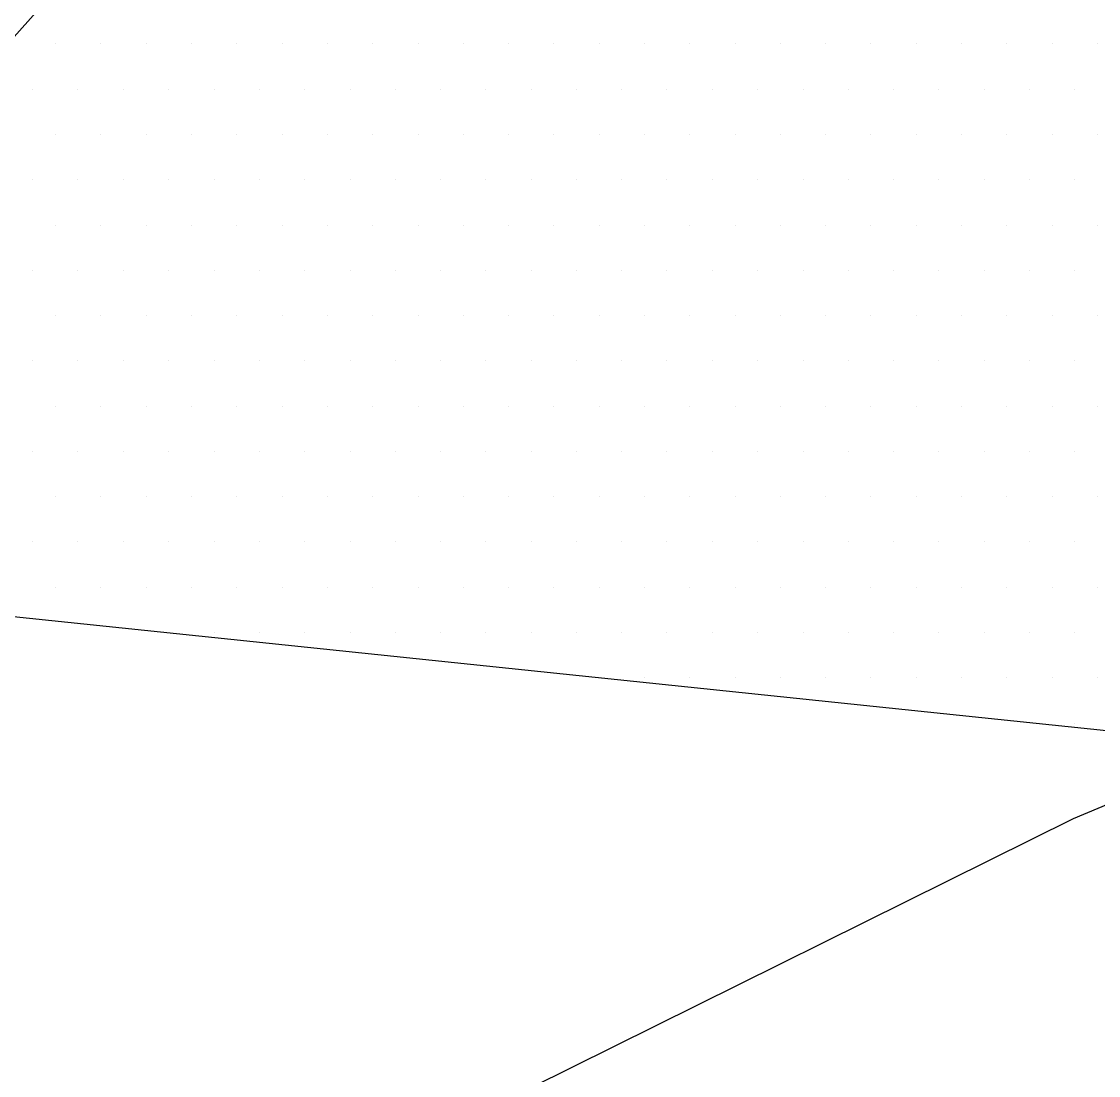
# Paper-space layout 'TOP_A1_00200_01-01-2017_MODELE' of a CAD drawing. Header units: metres. Extents: x 1274 to 2143, y 12 to 312.
# Drawn here: x 1528.822 to 1530.13, y 159.683 to 160.964 of the extents above; entities that cross this region are included whole.
import ezdxf

# ---------------------------------------------------------------- set-up
doc = ezdxf.new("R2010")
doc.units = ezdxf.units.M
doc.header["$LTSCALE"] = 2
doc.set_wipeout_variables(frame=1)
doc.linetypes.add('CACHEX2', pattern=[0.75, 0.5, -0.25])
for name, color, linetype in [('CARTOUCHE', 7, 'Continuous'), ('LOGO', 4, 'Continuous'), ('rosace', 7, 'Continuous')]:
    doc.layers.add(name, color=color, linetype=linetype)

# ---------------------------------------------------------------- blocks, each defined once
blk = doc.blocks.new('A$C715108E3')
at = {"layer": 'LOGO', "color": 131}
for p, q in [((-17.7718, -1.9557), (-17.7718, -1.9557)), ((-17.6798, -1.9557), (-17.6798, -1.9557)), ((-17.588, -1.9557), (-17.588, -1.9557)), ((-17.4965, -1.9557), (-17.4965, -1.9557)), ((-17.4049, -1.9557), (-17.4049, -1.9557)), ((-17.3129, -1.9557), (-17.3129, -1.9557)), ((-17.2214, -1.9557), (-17.2214, -1.9557)), ((-17.1296, -1.9557), (-17.1296, -1.9557)), ((-17.0377, -1.9557), (-17.0377, -1.9557)), ((-16.9465, -1.9557), (-16.9465, -1.9557)), ((-16.8544, -1.9557), (-16.8544, -1.9557)), ((-16.7626, -1.9557), (-16.7626, -1.9557)), ((-16.6712, -1.9557), (-16.6712, -1.9557)), ((-16.5793, -1.9557), (-16.5793, -1.9557)), ((-16.4875, -1.9557), (-16.4875, -1.9557)), ((-16.3955, -1.9557), (-16.3955, -1.9557)), ((-16.3042, -1.9557), (-16.3042, -1.9557)), ((-16.2122, -1.9557), (-16.2122, -1.9557)), ((-16.1205, -1.9557), (-16.1205, -1.9557)), ((-16.0289, -1.9557), (-16.0289, -1.9557)), ((-15.9369, -1.9557), (-15.9369, -1.9557)), ((-15.8452, -1.9557), (-15.8452, -1.9557)), ((-15.7536, -1.9557), (-15.7536, -1.9557)), ((-15.6619, -1.9557), (-15.6619, -1.9557)), ((-17.8176, -2.0481), (-17.8176, -2.0481)), ((-17.7263, -2.0481), (-17.7263, -2.0481)), ((-17.6343, -2.0481), (-17.6343, -2.0481)), ((-17.5426, -2.0481), (-17.5426, -2.0481)), ((-17.4506, -2.0481), (-17.4506, -2.0481)), ((-17.359, -2.0481), (-17.359, -2.0481)), ((-17.2673, -2.0481), (-17.2673, -2.0481)), ((-17.1753, -2.0481), (-17.1753, -2.0481)), ((-17.084, -2.0481), (-17.084, -2.0481)), ((-16.992, -2.0481), (-16.992, -2.0481)), ((-16.9002, -2.0481), (-16.9002, -2.0481)), ((-16.8087, -2.0481), (-16.8087, -2.0481)), ((-16.7169, -2.0481), (-16.7169, -2.0481)), ((-16.625, -2.0481), (-16.625, -2.0481)), ((-16.5336, -2.0481), (-16.5336, -2.0481)), ((-16.4418, -2.0481), (-16.4418, -2.0481)), ((-16.3497, -2.0481), (-16.3497, -2.0481)), ((-16.2577, -2.0481), (-16.2577, -2.0481)), ((-16.1666, -2.0481), (-16.1666, -2.0481)), ((-16.0746, -2.0481), (-16.0746, -2.0481)), ((-15.983, -2.0481), (-15.983, -2.0481)), ((-15.8913, -2.0481), (-15.8913, -2.0481)), ((-15.7997, -2.0481), (-15.7997, -2.0481)), ((-15.7077, -2.0481), (-15.7077, -2.0481)), ((-17.7718, -2.1393), (-17.7718, -2.1393)), ((-17.6798, -2.1393), (-17.6798, -2.1393)), ((-17.588, -2.1393), (-17.588, -2.1393)), ((-17.4965, -2.1393), (-17.4965, -2.1393)), ((-17.4049, -2.1393), (-17.4049, -2.1393)), ((-17.3129, -2.1393), (-17.3129, -2.1393)), ((-17.2214, -2.1393), (-17.2214, -2.1393)), ((-17.1296, -2.1393), (-17.1296, -2.1393)), ((-17.0377, -2.1393), (-17.0377, -2.1393)), ((-16.9465, -2.1393), (-16.9465, -2.1393)), ((-16.8544, -2.1393), (-16.8544, -2.1393)), ((-16.7626, -2.1393), (-16.7626, -2.1393)), ((-16.6712, -2.1393), (-16.6712, -2.1393)), ((-16.5793, -2.1393), (-16.5793, -2.1393)), ((-16.4875, -2.1393), (-16.4875, -2.1393)), ((-16.3955, -2.1393), (-16.3955, -2.1393)), ((-16.3042, -2.1393), (-16.3042, -2.1393)), ((-16.2122, -2.1393), (-16.2122, -2.1393)), ((-16.1205, -2.1393), (-16.1205, -2.1393)), ((-16.0289, -2.1393), (-16.0289, -2.1393)), ((-15.9369, -2.1393), (-15.9369, -2.1393)), ((-15.8452, -2.1393), (-15.8452, -2.1393)), ((-15.7536, -2.1393), (-15.7536, -2.1393)), ((-15.6619, -2.1393), (-15.6619, -2.1393)), ((-17.8176, -2.231), (-17.8176, -2.231)), ((-17.7263, -2.231), (-17.7263, -2.231)), ((-17.6343, -2.231), (-17.6343, -2.231)), ((-17.5426, -2.231), (-17.5426, -2.231)), ((-17.4506, -2.231), (-17.4506, -2.231)), ((-17.359, -2.231), (-17.359, -2.231)), ((-17.2673, -2.231), (-17.2673, -2.231)), ((-17.1753, -2.231), (-17.1753, -2.231)), ((-17.084, -2.231), (-17.084, -2.231)), ((-16.992, -2.231), (-16.992, -2.231)), ((-16.9002, -2.231), (-16.9002, -2.231)), ((-16.8087, -2.231), (-16.8087, -2.231)), ((-16.7169, -2.231), (-16.7169, -2.231)), ((-16.625, -2.231), (-16.625, -2.231)), ((-16.5336, -2.231), (-16.5336, -2.231)), ((-16.4418, -2.231), (-16.4418, -2.231)), ((-16.3497, -2.231), (-16.3497, -2.231)), ((-16.2577, -2.231), (-16.2577, -2.231)), ((-16.1666, -2.231), (-16.1666, -2.231)), ((-16.0746, -2.231), (-16.0746, -2.231)), ((-15.983, -2.231), (-15.983, -2.231)), ((-15.8913, -2.231), (-15.8913, -2.231)), ((-15.7997, -2.231), (-15.7997, -2.231)), ((-15.7077, -2.231), (-15.7077, -2.231)), ((-17.7718, -2.3232), (-17.7718, -2.3232)), ((-17.6798, -2.3232), (-17.6798, -2.3232)), ((-17.588, -2.3232), (-17.588, -2.3232)), ((-17.4965, -2.3232), (-17.4965, -2.3232)), ((-17.4049, -2.3232), (-17.4049, -2.3232)), ((-17.3129, -2.3232), (-17.3129, -2.3232)), ((-17.2214, -2.3232), (-17.2214, -2.3232)), ((-17.1296, -2.3232), (-17.1296, -2.3232)), ((-17.0377, -2.3232), (-17.0377, -2.3232)), ((-16.9465, -2.3232), (-16.9465, -2.3232)), ((-16.8544, -2.3232), (-16.8544, -2.3232)), ((-16.7626, -2.3232), (-16.7626, -2.3232)), ((-16.6712, -2.3232), (-16.6712, -2.3232)), ((-16.5793, -2.3232), (-16.5793, -2.3232)), ((-16.4875, -2.3232), (-16.4875, -2.3232)), ((-16.3955, -2.3232), (-16.3955, -2.3232)), ((-16.3042, -2.3232), (-16.3042, -2.3232)), ((-16.2122, -2.3232), (-16.2122, -2.3232)), ((-16.1205, -2.3232), (-16.1205, -2.3232)), ((-16.0289, -2.3232), (-16.0289, -2.3232)), ((-15.9369, -2.3232), (-15.9369, -2.3232)), ((-15.8452, -2.3232), (-15.8452, -2.3232)), ((-15.7536, -2.3232), (-15.7536, -2.3232)), ((-15.6619, -2.3232), (-15.6619, -2.3232)), ((-17.8176, -2.4146), (-17.8176, -2.4146)), ((-17.7263, -2.4146), (-17.7263, -2.4146)), ((-17.6343, -2.4146), (-17.6343, -2.4146)), ((-17.5426, -2.4146), (-17.5426, -2.4146)), ((-17.4506, -2.4146), (-17.4506, -2.4146)), ((-17.359, -2.4146), (-17.359, -2.4146)), ((-17.2673, -2.4146), (-17.2673, -2.4146)), ((-17.1753, -2.4146), (-17.1753, -2.4146)), ((-17.084, -2.4146), (-17.084, -2.4146)), ((-16.992, -2.4146), (-16.992, -2.4146)), ((-16.9002, -2.4146), (-16.9002, -2.4146)), ((-16.8087, -2.4146), (-16.8087, -2.4146)), ((-16.7169, -2.4146), (-16.7169, -2.4146)), ((-16.625, -2.4146), (-16.625, -2.4146)), ((-16.5336, -2.4146), (-16.5336, -2.4146)), ((-16.4418, -2.4146), (-16.4418, -2.4146)), ((-16.3497, -2.4146), (-16.3497, -2.4146)), ((-16.2577, -2.4146), (-16.2577, -2.4146)), ((-16.1666, -2.4146), (-16.1666, -2.4146)), ((-16.0746, -2.4146), (-16.0746, -2.4146)), ((-15.983, -2.4146), (-15.983, -2.4146)), ((-15.8913, -2.4146), (-15.8913, -2.4146)), ((-15.7997, -2.4146), (-15.7997, -2.4146)), ((-15.7077, -2.4146), (-15.7077, -2.4146)), ((-17.7718, -2.507), (-17.7718, -2.507)), ((-17.6798, -2.507), (-17.6798, -2.507)), ((-17.588, -2.507), (-17.588, -2.507)), ((-17.4965, -2.507), (-17.4965, -2.507)), ((-17.4049, -2.507), (-17.4049, -2.507)), ((-17.3129, -2.507), (-17.3129, -2.507)), ((-17.2214, -2.507), (-17.2214, -2.507)), ((-17.1296, -2.507), (-17.1296, -2.507)), ((-17.0377, -2.507), (-17.0377, -2.507)), ((-16.9465, -2.507), (-16.9465, -2.507)), ((-16.8544, -2.507), (-16.8544, -2.507)), ((-16.7626, -2.507), (-16.7626, -2.507)), ((-16.6712, -2.507), (-16.6712, -2.507)), ((-16.5793, -2.507), (-16.5793, -2.507)), ((-16.4875, -2.507), (-16.4875, -2.507)), ((-16.3955, -2.507), (-16.3955, -2.507)), ((-16.3042, -2.507), (-16.3042, -2.507)), ((-16.2122, -2.507), (-16.2122, -2.507)), ((-16.1205, -2.507), (-16.1205, -2.507)), ((-16.0289, -2.507), (-16.0289, -2.507)), ((-15.9369, -2.507), (-15.9369, -2.507)), ((-15.8452, -2.507), (-15.8452, -2.507)), ((-15.7536, -2.507), (-15.7536, -2.507)), ((-15.6619, -2.507), (-15.6619, -2.507)), ((-17.8176, -2.5983), (-17.8176, -2.5983)), ((-17.7263, -2.5983), (-17.7263, -2.5983)), ((-17.6343, -2.5983), (-17.6343, -2.5983)), ((-17.5426, -2.5983), (-17.5426, -2.5983)), ((-17.4506, -2.5983), (-17.4506, -2.5983)), ((-17.359, -2.5983), (-17.359, -2.5983)), ((-17.2673, -2.5983), (-17.2673, -2.5983)), ((-17.1753, -2.5983), (-17.1753, -2.5983)), ((-17.084, -2.5983), (-17.084, -2.5983)), ((-16.992, -2.5983), (-16.992, -2.5983)), ((-16.9002, -2.5983), (-16.9002, -2.5983)), ((-16.8087, -2.5983), (-16.8087, -2.5983)), ((-16.7169, -2.5983), (-16.7169, -2.5983)), ((-16.625, -2.5983), (-16.625, -2.5983)), ((-16.5336, -2.5983), (-16.5336, -2.5983)), ((-16.4418, -2.5983), (-16.4418, -2.5983)), ((-16.3497, -2.5983), (-16.3497, -2.5983)), ((-16.2577, -2.5983), (-16.2577, -2.5983)), ((-16.1666, -2.5983), (-16.1666, -2.5983)), ((-16.0746, -2.5983), (-16.0746, -2.5983)), ((-15.983, -2.5983), (-15.983, -2.5983)), ((-15.8913, -2.5983), (-15.8913, -2.5983)), ((-15.7997, -2.5983), (-15.7997, -2.5983)), ((-15.7077, -2.5983), (-15.7077, -2.5983)), ((-17.7718, -2.6898), (-17.7718, -2.6898)), ((-17.6798, -2.6898), (-17.6798, -2.6898)), ((-17.588, -2.6898), (-17.588, -2.6898)), ((-17.4965, -2.6898), (-17.4965, -2.6898)), ((-17.4049, -2.6898), (-17.4049, -2.6898)), ((-17.3129, -2.6898), (-17.3129, -2.6898)), ((-17.2214, -2.6898), (-17.2214, -2.6898)), ((-17.1296, -2.6898), (-17.1296, -2.6898)), ((-17.0377, -2.6898), (-17.0377, -2.6898)), ((-16.9465, -2.6898), (-16.9465, -2.6898)), ((-16.8544, -2.6898), (-16.8544, -2.6898)), ((-16.7626, -2.6898), (-16.7626, -2.6898)), ((-16.6712, -2.6898), (-16.6712, -2.6898)), ((-16.5793, -2.6898), (-16.5793, -2.6898)), ((-16.4875, -2.6898), (-16.4875, -2.6898)), ((-16.3955, -2.6898), (-16.3955, -2.6898)), ((-16.3042, -2.6898), (-16.3042, -2.6898)), ((-16.2122, -2.6898), (-16.2122, -2.6898)), ((-16.1205, -2.6898), (-16.1205, -2.6898)), ((-16.0289, -2.6898), (-16.0289, -2.6898)), ((-15.9369, -2.6898), (-15.9369, -2.6898)), ((-15.8452, -2.6898), (-15.8452, -2.6898)), ((-15.7536, -2.6898), (-15.7536, -2.6898)), ((-15.6619, -2.6898), (-15.6619, -2.6898)), ((-17.8176, -2.782), (-17.8176, -2.782)), ((-17.7263, -2.782), (-17.7263, -2.782)), ((-17.6343, -2.782), (-17.6343, -2.782)), ((-17.5426, -2.782), (-17.5426, -2.782)), ((-17.4506, -2.782), (-17.4506, -2.782)), ((-17.359, -2.782), (-17.359, -2.782)), ((-17.2673, -2.782), (-17.2673, -2.782)), ((-17.1753, -2.782), (-17.1753, -2.782)), ((-17.084, -2.782), (-17.084, -2.782)), ((-16.992, -2.782), (-16.992, -2.782)), ((-16.9002, -2.782), (-16.9002, -2.782)), ((-16.8087, -2.782), (-16.8087, -2.782)), ((-16.7169, -2.782), (-16.7169, -2.782)), ((-16.625, -2.782), (-16.625, -2.782)), ((-16.5336, -2.782), (-16.5336, -2.782)), ((-16.4418, -2.782), (-16.4418, -2.782)), ((-16.3497, -2.782), (-16.3497, -2.782)), ((-16.2577, -2.782), (-16.2577, -2.782)), ((-16.1666, -2.782), (-16.1666, -2.782)), ((-16.0746, -2.782), (-16.0746, -2.782)), ((-15.983, -2.782), (-15.983, -2.782)), ((-15.8913, -2.782), (-15.8913, -2.782)), ((-15.7997, -2.782), (-15.7997, -2.782)), ((-15.7077, -2.782), (-15.7077, -2.782)), ((-17.7718, -2.8736), (-17.7718, -2.8736)), ((-17.6798, -2.8736), (-17.6798, -2.8736)), ((-17.588, -2.8736), (-17.588, -2.8736)), ((-17.4965, -2.8736), (-17.4965, -2.8736)), ((-17.4049, -2.8736), (-17.4049, -2.8736)), ((-17.3129, -2.8736), (-17.3129, -2.8736)), ((-17.2214, -2.8736), (-17.2214, -2.8736)), ((-17.1296, -2.8736), (-17.1296, -2.8736)), ((-17.0377, -2.8736), (-17.0377, -2.8736)), ((-16.9465, -2.8736), (-16.9465, -2.8736)), ((-16.8544, -2.8736), (-16.8544, -2.8736)), ((-16.7626, -2.8736), (-16.7626, -2.8736)), ((-16.6712, -2.8736), (-16.6712, -2.8736)), ((-16.5793, -2.8736), (-16.5793, -2.8736)), ((-16.4875, -2.8736), (-16.4875, -2.8736)), ((-16.3955, -2.8736), (-16.3955, -2.8736)), ((-16.3042, -2.8736), (-16.3042, -2.8736)), ((-16.2122, -2.8736), (-16.2122, -2.8736)), ((-16.1205, -2.8736), (-16.1205, -2.8736)), ((-16.0289, -2.8736), (-16.0289, -2.8736)), ((-15.9369, -2.8736), (-15.9369, -2.8736)), ((-15.8452, -2.8736), (-15.8452, -2.8736)), ((-15.7536, -2.8736), (-15.7536, -2.8736)), ((-15.6619, -2.8736), (-15.6619, -2.8736)), ((-17.8176, -2.9649), (-17.8176, -2.9649)), ((-17.7263, -2.9649), (-17.7263, -2.9649)), ((-17.6343, -2.9649), (-17.6343, -2.9649)), ((-17.5426, -2.9649), (-17.5426, -2.9649)), ((-17.4506, -2.9649), (-17.4506, -2.9649)), ((-17.359, -2.9649), (-17.359, -2.9649)), ((-17.2673, -2.9649), (-17.2673, -2.9649)), ((-17.1753, -2.9649), (-17.1753, -2.9649)), ((-17.084, -2.9649), (-17.084, -2.9649)), ((-16.992, -2.9649), (-16.992, -2.9649)), ((-16.9002, -2.9649), (-16.9002, -2.9649)), ((-16.8087, -2.9649), (-16.8087, -2.9649)), ((-16.7169, -2.9649), (-16.7169, -2.9649)), ((-16.625, -2.9649), (-16.625, -2.9649)), ((-16.5336, -2.9649), (-16.5336, -2.9649)), ((-16.4418, -2.9649), (-16.4418, -2.9649)), ((-16.3497, -2.9649), (-16.3497, -2.9649)), ((-16.2577, -2.9649), (-16.2577, -2.9649)), ((-16.1666, -2.9649), (-16.1666, -2.9649)), ((-16.0746, -2.9649), (-16.0746, -2.9649)), ((-15.983, -2.9649), (-15.983, -2.9649)), ((-15.8913, -2.9649), (-15.8913, -2.9649)), ((-15.7997, -2.9649), (-15.7997, -2.9649)), ((-15.7077, -2.9649), (-15.7077, -2.9649)), ((-17.7718, -3.0573), (-17.7718, -3.0573)), ((-17.6798, -3.0573), (-17.6798, -3.0573)), ((-17.588, -3.0573), (-17.588, -3.0573)), ((-17.4965, -3.0573), (-17.4965, -3.0573)), ((-17.4049, -3.0573), (-17.4049, -3.0573)), ((-17.3129, -3.0573), (-17.3129, -3.0573)), ((-17.2214, -3.0573), (-17.2214, -3.0573)), ((-17.1296, -3.0573), (-17.1296, -3.0573)), ((-17.0377, -3.0573), (-17.0377, -3.0573)), ((-16.9465, -3.0573), (-16.9465, -3.0573)), ((-16.8544, -3.0573), (-16.8544, -3.0573)), ((-16.7626, -3.0573), (-16.7626, -3.0573)), ((-16.6712, -3.0573), (-16.6712, -3.0573)), ((-16.5793, -3.0573), (-16.5793, -3.0573)), ((-16.4875, -3.0573), (-16.4875, -3.0573)), ((-16.3955, -3.0573), (-16.3955, -3.0573)), ((-16.3042, -3.0573), (-16.3042, -3.0573)), ((-16.2122, -3.0573), (-16.2122, -3.0573)), ((-16.1205, -3.0573), (-16.1205, -3.0573)), ((-16.0289, -3.0573), (-16.0289, -3.0573)), ((-15.9369, -3.0573), (-15.9369, -3.0573)), ((-15.8452, -3.0573), (-15.8452, -3.0573)), ((-15.7536, -3.0573), (-15.7536, -3.0573)), ((-15.6619, -3.0573), (-15.6619, -3.0573)), ((-17.5441, -3.1485), (-17.5441, -3.1485)), ((-17.5426, -3.1485), (-17.5426, -3.1485)), ((-17.4506, -3.1485), (-17.4506, -3.1485)), ((-17.359, -3.1485), (-17.359, -3.1485)), ((-17.2673, -3.1485), (-17.2673, -3.1485)), ((-17.1753, -3.1485), (-17.1753, -3.1485)), ((-17.084, -3.1485), (-17.084, -3.1485)), ((-16.992, -3.1485), (-16.992, -3.1485)), ((-16.9002, -3.1485), (-16.9002, -3.1485)), ((-16.8087, -3.1485), (-16.8087, -3.1485)), ((-16.7169, -3.1485), (-16.7169, -3.1485)), ((-16.625, -3.1485), (-16.625, -3.1485)), ((-16.5336, -3.1485), (-16.5336, -3.1485)), ((-16.4418, -3.1485), (-16.4418, -3.1485)), ((-16.3497, -3.1485), (-16.3497, -3.1485)), ((-16.2577, -3.1485), (-16.2577, -3.1485)), ((-16.1666, -3.1485), (-16.1666, -3.1485)), ((-16.0746, -3.1485), (-16.0746, -3.1485)), ((-15.983, -3.1485), (-15.983, -3.1485)), ((-15.8913, -3.1485), (-15.8913, -3.1485)), ((-15.7997, -3.1485), (-15.7997, -3.1485)), ((-15.7077, -3.1485), (-15.7077, -3.1485)), ((-16.664, -3.24), (-16.664, -3.24)), ((-16.5793, -3.24), (-16.5793, -3.24)), ((-16.4875, -3.24), (-16.4875, -3.24)), ((-16.3955, -3.24), (-16.3955, -3.24)), ((-16.3042, -3.24), (-16.3042, -3.24)), ((-16.2122, -3.24), (-16.2122, -3.24)), ((-16.1205, -3.24), (-16.1205, -3.24)), ((-16.0289, -3.24), (-16.0289, -3.24)), ((-15.9369, -3.24), (-15.9369, -3.24)), ((-15.8452, -3.24), (-15.8452, -3.24)), ((-15.7536, -3.24), (-15.7536, -3.24)), ((-15.6619, -3.24), (-15.6619, -3.24)), ((-15.7843, -3.3324), (-15.7843, -3.3324)), ((-15.7077, -3.3324), (-15.7077, -3.3324))]:
    blk.add_line(p, q, dxfattribs=at)
blk.add_lwpolyline([(-17.4242, -1.4573), (-18.4152, -2.5691), (-18.6566, -2.9311), (-18.705, -3.0278), (-11.9873, -3.7284), (-11.0696, -3.3901), (-10.6346, -2.9311), (-6.8859, 2.3168), (-8.5773, 2.3168), (-9.0123, 2.2688), (-11.5252, -1.2823), (-12.7091, 1.3505), (-13.4102, 1.1331), (-14.1349, 0.795), (-14.1589, 0.6743), (-12.951, -2.0066)], close=True, dxfattribs=at)
blk = doc.blocks.new('A$C581E6685')
at = {"layer": 'rosace', "color": 32, "linetype": 'CACHEX2', "ltscale": 1.5}
blk.add_ellipse((-38.0538, 23.8138), major_axis=(-19.0311, -3.534), ratio=0.590567, dxfattribs=at)
at = {"layer": 'rosace', "color": 32}
blk.add_ellipse((-37.6144, 23.8499), major_axis=(-13.5768, -4.2839), ratio=0.791971, dxfattribs=at)
at = {"layer": 'CARTOUCHE'}
blk.add_blockref('A$C715108E3', (-31.6739, 36.3189), dxfattribs=at)
blk = doc.blocks.new('A$C4D68259D')
blk.add_wipeout([(0, 25.6223), (0.1652, 26.7367), (0.7383, 27.8861), (1.6708, 28.7909), (2.8466, 29.3316), (3.5435, 29.4509), (3.5435, 29.4509), (94.9287, 29.4623), (96.0552, 29.2902), (97.2167, 28.6987), (97.7035, 28.2661), (98.0951, 27.7798), (98.6162, 26.658), (98.7362, 26.0362), (98.7516, 25.8527), (98.7585, 3.8387), (98.5719, 2.6574), (98.0189, 1.5743), (97.5848, 1.0765), (97.1232, 0.6959), (95.9338, 0.1366), (95.4142, 0.0321), (95.1105, 0.0048), (3.7555, 0.0009), (2.7133, 0.169), (1.5147, 0.7841), (0.6714, 1.6707), (0.147, 2.7876), (0.0063, 3.6209)]).dxf.layer = 'CARTOUCHE'
at = {"layer": 'CARTOUCHE'}
blk.add_rational_spline([(0, 25.6223), (0, 14.7312), (0, 3.84), (0, 0), (3.84, 0), (49.3793, 0), (94.9185, 0), (98.7585, 0), (98.7585, 3.84), (98.7585, 14.7312), (98.7585, 25.6223), (98.7585, 29.4623), (94.9185, 29.4623), (49.3793, 29.4623), (3.84, 29.4623), (0, 29.4623), (0, 25.6223)], [1, 1, 1, 0.707106781187, 1, 1, 1, 0.707106781187, 1, 1, 1, 0.707106781187, 1, 1, 1, 0.707106781187, 1], degree=2, knots=[0, 0, 0, 1, 1, 2.570796, 2.570796, 3.570796, 3.570796, 5.141593, 5.141593, 6.141593, 6.141593, 7.712389, 7.712389, 8.712389, 8.712389, 10.283185, 10.283185, 10.283185], dxfattribs=at)
at = {"layer": 'CARTOUCHE', "xscale": 0.6, "yscale": 0.6, "zscale": 0.6}
blk.add_blockref('A$C581E6685', (37.2707, 1.3806), dxfattribs=at)

psp = doc.layouts.new('TOP_A1_00200_01-01-2017_MODELE')

# ---------------------------------------------------------------- block references
at = {"layer": 'rosace'}
psp.add_blockref('A$C4D68259D', (1521.2598, 138.9386), dxfattribs=at)

doc.saveas('drawing.dxf')
